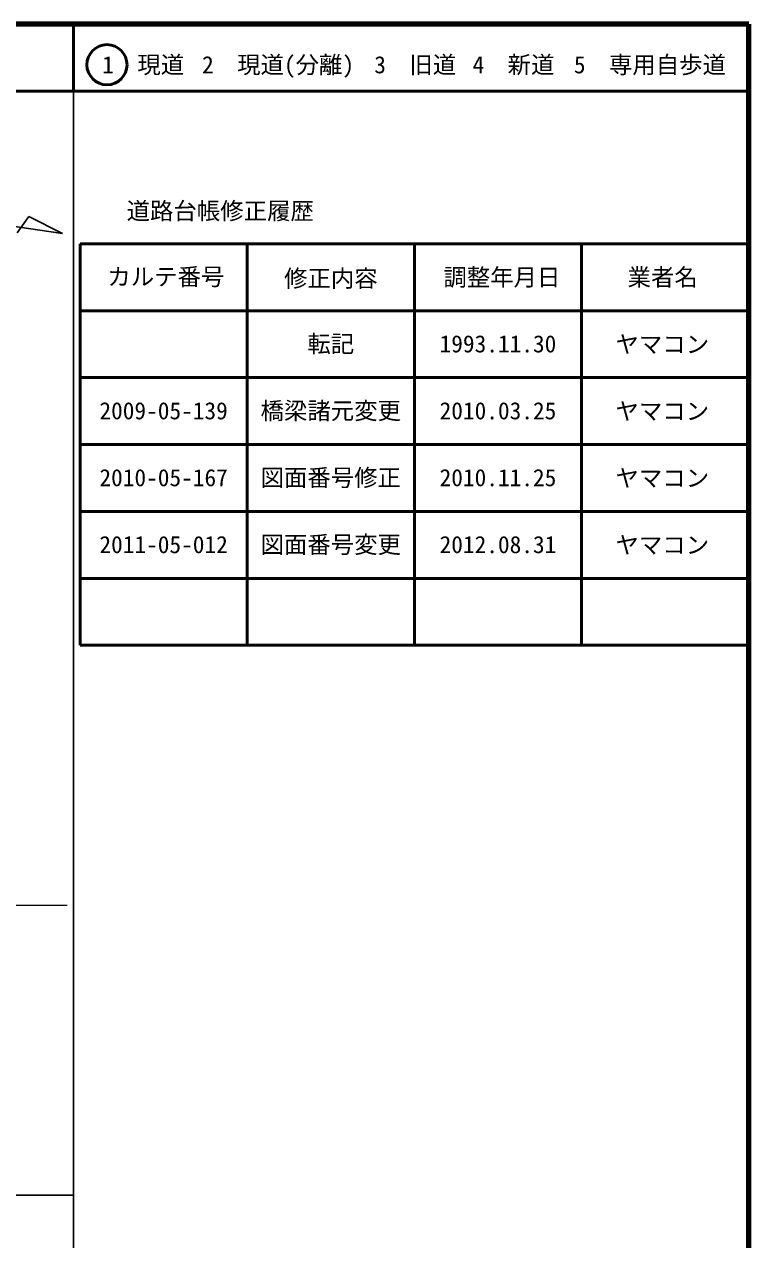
# Model space of a CAD drawing. Units: millimetres, scale not verified. Extents: x 40000 to 680000, y 20000 to 380000.
# Drawn here: x 571666 to 680000, y 198357 to 380000 of the extents above; entities that cross this region are included whole.
import ezdxf
from ezdxf.enums import TextEntityAlignment as Align

# ---------------------------------------------------------------- set-up
doc = ezdxf.new("R2010")
doc.units = ezdxf.units.MM
doc.header["$LTSCALE"] = 1000
for name, color, linetype, lineweight in [('M-BMK-SRVR', 3, 'Continuous', 25), ('M-STR-HTXT', 7, 'Continuous', 13), ('M-TTL', 2, 'Continuous', 140), ('M-TTL-BAND', 7, 'Continuous', 25), ('M-TTL-FRAM', 2, 'Continuous', 50), ('M-TTL-LINE', 7, 'Continuous', 50)]:
    doc.layers.add(name, color=color, linetype=linetype, lineweight=lineweight)
doc.layers.add('M-TTL-TXT', color=7, linetype='Continuous')
doc.styles.add('ＭＳ ゴシック', font='')
doc.styles.get('ＭＳ ゴシック').set_extended_font_data('MS Gothic')

msp = doc.modelspace()

# ---------------------------------------------------------------- linework, layer by layer
at = {"layer": 'M-BMK-SRVR'}
for p, q in [((544726, 353603), (577391, 348713)), ((572346, 351295), (570618, 348842)), ((577391, 348713), (572346, 351295))]:
    msp.add_line(p, q, dxfattribs=at)
at = {"layer": 'M-STR-HTXT'}
msp.add_lwpolyline([(550178, 297094), (531684, 248363), (578088, 248363)], dxfattribs=at)
at = {"layer": 'M-TTL'}
for p, q in [((680000, 380000), (40000, 380000)), ((680000, 20000), (680000, 380000))]:
    msp.add_line(p, q, dxfattribs=at)
at = {"layer": 'M-TTL-BAND'}
for p, q in [((579000, 20000), (579000, 370000)), ((40000, 205000), (579000, 205000))]:
    msp.add_line(p, q, dxfattribs=at)
at = {"layer": 'M-TTL-FRAM'}
for p, q in [((580000, 347197), (580000, 287197)), ((580000, 347197), (680000, 347197)), ((580000, 287197), (680000, 287197))]:
    msp.add_line(p, q, dxfattribs=at)
at = {"layer": 'M-TTL-LINE'}
for p, q in [((579000, 380000), (579000, 370000)), ((40000, 370000), (680000, 370000)), ((605000, 347197), (605000, 287197)), ((630000, 347197), (630000, 287197)), ((655000, 347197), (655000, 287197)), ((580000, 337197), (680000, 337197)), ((580000, 327197), (680000, 327197)), ((580000, 317197), (680000, 317197)), ((580000, 307197), (680000, 307197)), ((580000, 297197), (680000, 297197))]:
    msp.add_line(p, q, dxfattribs=at)
msp.add_circle((584031, 373958), 3000, dxfattribs=at)

# ---------------------------------------------------------------- texts
at = {"layer": 'M-TTL-TXT', "style": 'ＭＳ ゴシック'}
for s, p in [('1\u3000現道', (589448, 373958)), ('2\u3000現道(分離)', (609619, 373958)), ('3\u3000旧道', (630121, 373958)), ('4\u3000新道', (644824, 373958)), ('5\u3000専用自歩道', (665228, 373958)), ('道路台帳修正履歴', (600968, 352113)), ('カルテ番号', (592839, 342277)), ('修正内容', (617509, 342023)), ('調整年月日', (643089, 342197)), ('業者名', (667134, 342197)), ('転記', (617500, 332245)), ('1993.11.30', (642500, 332245)), ('ヤマコン', (667077, 332189)), ('2009-05-139', (592500, 322245)), ('橋梁諸元変更', (617500, 322245)), ('2010.03.25', (642500, 322245)), ('ヤマコン', (667077, 322189)), ('2010-05-167', (592500, 312245)), ('図面番号修正', (617500, 312245)), ('2010.11.25', (642500, 312245)), ('ヤマコン', (667077, 312189)), ('2011-05-012', (592500, 302245)), ('図面番号変更', (617500, 302245)), ('2012.08.31', (642500, 302245)), ('ヤマコン', (667077, 302189))]:
    msp.add_text(s, height=2566, dxfattribs=at).set_placement(p, align=Align.MIDDLE_CENTER)

doc.saveas('drawing.dxf')
